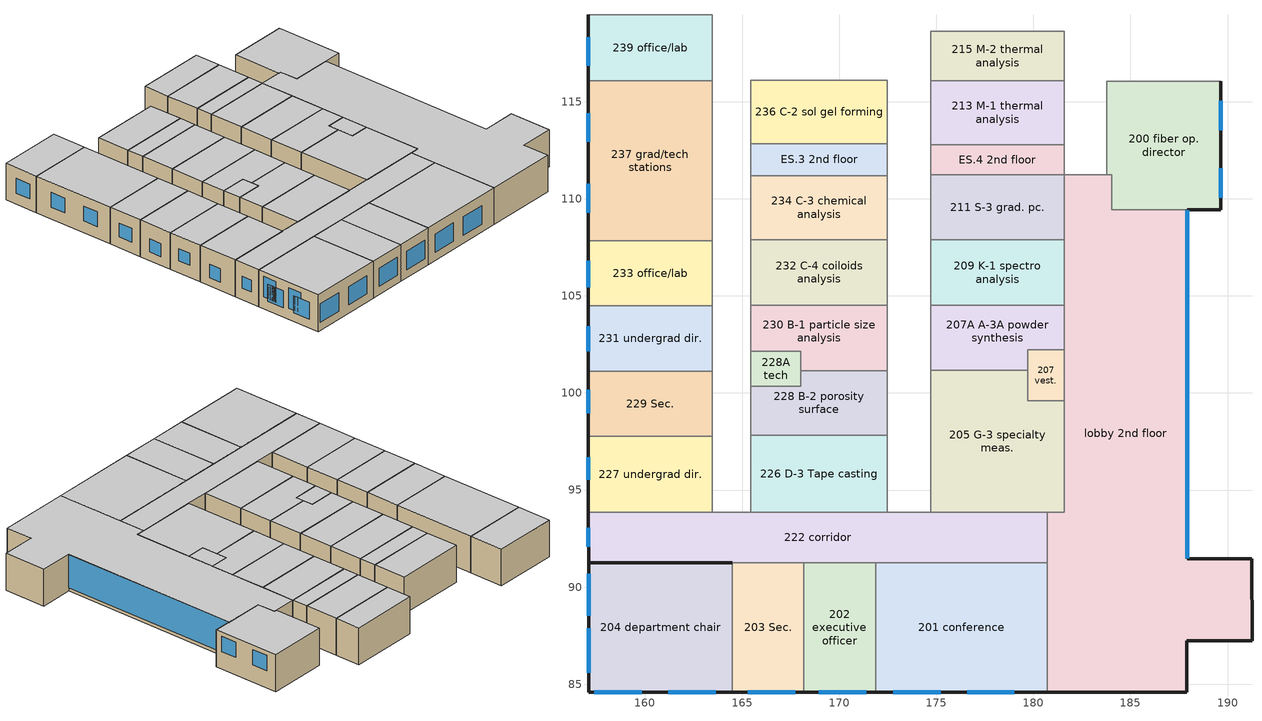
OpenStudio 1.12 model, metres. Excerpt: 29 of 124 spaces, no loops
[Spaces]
204 department chair
 floor inside: 164.5,91.25 164.5,84.59 157.1,84.59 157.09,91.25 z4.57
 wall outside: 164.5,91.25 157.09,91.25 157.1,84.59 164.5,84.59 / 157.09,91.25 157.1,84.59 z4.57:8.23
 wall to 222 corridor: 164.5,91.25 157.09,91.25 z4.57:8.23
 wall to 203 Sec.: 164.5,84.59 164.5,91.25 z4.57:8.23
 window: 157.4,84.59 159.84,84.59 / 161.2,84.59 163.64,84.59 z5.38:7.2; 157.09,90.69 157.09,89.33 z5.74:7.78; 157.1,87.89 157.1,86.53 z5.66:7.7; 157.09,90.23 157.1,88.52 z5.48:7.19; 157.1,87.3 157.1,85.58 z5.42:7.14
 ceiling inside: 164.5,84.59 164.5,91.25 157.09,91.25 157.1,84.59 z8.23
203 Sec.
 floor inside: 168.17,91.25 168.17,84.59 164.5,84.59 164.5,91.25 z4.57
 wall outside: 164.5,84.59 168.17,84.59 z4.57:8.23
 wall to 222 corridor: 168.17,91.25 164.5,91.25 z4.57:8.23
 wall to 202 executive officer: 168.17,84.59 168.17,91.25 z4.57:8.23
 window: 165.29,84.59 167.73,84.59 z5.38:7.2
 ceiling inside: 168.17,84.59 168.17,91.25 164.5,91.25 164.5,84.59 z8.23
202 executive officer
 floor inside: 171.87,91.25 171.87,84.59 168.17,84.59 168.17,91.25 z4.57
 wall outside: 168.17,84.59 171.87,84.59 z4.57:8.23
 wall to 222 corridor: 171.87,91.25 168.17,91.25 z4.57:8.23
 wall to 201 conference: 171.87,84.59 171.87,91.25 z4.57:8.23
 window: 168.95,84.59 171.39,84.59 z5.38:7.2
 ceiling inside: 171.87,84.59 171.87,91.25 168.17,91.25 168.17,84.59 z8.23
201 conference
 floor inside: 180.72,91.25 180.72,84.59 171.87,84.59 171.87,91.25 z4.57
 wall outside: 171.87,84.59 180.72,84.59 z4.57:8.23
 wall to 222 corridor: 180.72,91.25 171.87,91.25 z4.57:8.23
 wall to lobby 2nd floor: 180.72,84.59 180.72,91.25 z4.57:8.23
 window: 172.79,84.59 175.23,84.59 / 176.59,84.59 179.03,84.59 z5.38:7.2
 ceiling inside: 180.72,84.59 180.72,91.25 171.87,91.25 171.87,84.59 z8.23
lobby 2nd floor
 floor inside: 181.58,111.24 183.79,111.23 184.04,111.23 184.04,109.44 187.92,109.44 187.92,91.48 191.26,91.48 191.26,87.25 187.89,87.25 187.89,84.59 180.72,84.59 180.72,93.86 181.58,93.86 z4.57
 wall outside: 180.72,84.59 187.89,84.59 187.89,87.25 191.26,87.25 191.26,91.48 187.92,91.48 187.92,109.44 z4.57:8.23
 wall to 211 S-3 grad. pc.: 181.58,111.24 181.58,107.88 z4.57:8.23
 wall to 220 corridor: 183.79,111.23 181.58,111.24 z4.57:8.23
 wall to 200 fiber op. director: 187.92,109.44 184.04,109.44 184.04,111.23 183.79,111.23 z4.57:8.23
 wall to 222 corridor: 180.72,93.86 180.72,91.25 z4.57:8.23
 wall to 205 G-3 specialty meas.: 181.58,99.59 181.58,93.86 180.72,93.86 z4.57:8.23
 wall to 207 vest.: 181.58,102.22 181.58,99.59 z4.57:8.23
 wall to 207A A-3A powder synthesis: 181.58,104.51 181.58,102.22 z4.57:8.23
 wall to 209 K-1 spectro analysis: 181.58,107.88 181.58,104.51 z4.57:8.23
 window: 187.92,91.5 187.92,109.41 z4.9:8.2
 ceiling inside: 187.89,84.59 187.89,87.25 191.26,87.25 191.26,91.48 187.92,91.48 187.92,109.44 184.04,109.44 184.04,111.23 183.79,111.23 181.58,111.24 181.58,93.86 180.72,93.86 180.72,84.59 z8.23
222 corridor
 floor inside: 180.72,93.86 180.72,91.25 157.09,91.25 157.09,93.86 z4.57
 wall outside: 157.09,93.86 157.09,91.25 z4.57:8.23
 wall to 205 G-3 specialty meas.: 180.72,93.86 174.71,93.86 z4.57:8.23
 wall to 227 undergrad dir.: 163.47,93.86 157.09,93.86 z4.57:8.23
 wall to 220 corridor: 165.46,93.86 163.47,93.86 z4.57:8.23
 wall to 226 D-3 Tape casting: 172.48,93.86 165.46,93.86 z4.57:8.23
 wall to 248 service corridor: 174.71,93.86 172.48,93.86 z4.57:8.23
 window: 157.09,93.06 157.09,92.08 z5.73:6.9
 ceiling inside: 180.72,91.25 180.72,93.86 157.09,93.86 157.09,91.25 z8.23
227 undergrad dir.
 floor inside: 163.47,97.76 163.47,93.86 157.09,93.86 157.09,97.76 z4.57
 wall outside: 157.09,97.76 157.09,93.86 z4.57:8.23
 wall to 229 Sec.: 163.47,97.76 157.09,97.76 z4.57:8.23
 wall to 220 corridor: 163.47,93.86 163.47,97.76 z4.57:8.23
 window: 157.09,96.69 157.09,95.54 z5.38:6.73
 ceiling inside: 163.47,93.86 163.47,97.76 157.09,97.76 157.09,93.86 z8.23
226 D-3 Tape casting
 floor inside: 172.48,97.83 172.48,93.86 165.46,93.86 165.46,97.83 z4.57
 wall to 220 corridor: 165.46,97.83 165.46,93.86 z4.57:8.23
 wall to 228 B-2 porosity surface: 172.48,97.83 165.46,97.83 z4.57:8.23
 wall to 248 service corridor: 172.48,93.86 172.48,97.83 z4.57:8.23
 ceiling inside: 172.48,93.86 172.48,97.83 165.46,97.83 165.46,93.86 z8.23
205 G-3 specialty meas.
 floor inside: 179.7,101.17 179.7,99.59 181.58,99.59 181.58,93.86 174.71,93.86 174.71,101.17 z4.57
 wall to 248 service corridor: 174.71,101.17 174.71,93.86 z4.57:8.23
 wall to 207A A-3A powder synthesis: 179.7,101.17 174.71,101.17 z4.57:8.23
 wall to 207 vest.: 181.58,99.59 179.7,99.59 179.7,101.17 z4.57:8.23
 ceiling inside: 181.58,93.86 181.58,99.59 179.7,99.59 179.7,101.17 174.71,101.17 174.71,93.86 z8.23
229 Sec.
 floor inside: 163.47,101.12 163.47,97.76 157.09,97.76 157.08,101.12 z4.57
 wall outside: 157.08,101.12 157.09,97.76 z4.57:8.23
 wall to 220 corridor: 163.47,97.76 163.47,101.12 z4.57:8.23
 wall to 231 undergrad dir.: 163.47,101.12 157.08,101.12 z4.57:8.23
 window: 157.08,100.16 157.09,98.94 z5.76:6.98
 ceiling inside: 163.47,97.76 163.47,101.12 157.08,101.12 157.09,97.76 z8.23
228 B-2 porosity surface
 floor inside: 172.48,101.15 172.48,97.83 165.46,97.83 165.46,100.35 168.03,100.35 168.03,101.15 z4.57
 wall to 248 service corridor: 172.48,97.83 172.48,101.15 z4.57:8.23
 wall to 220 corridor: 165.46,100.35 165.46,97.83 z4.57:8.23
 wall to 228A tech: 168.03,101.15 168.03,100.35 165.46,100.35 z4.57:8.23
 wall to 230 B-1 particle size analysis: 172.48,101.15 168.03,101.15 z4.57:8.23
 ceiling inside: 172.48,97.83 172.48,101.15 168.03,101.15 168.03,100.35 165.46,100.35 165.46,97.83 z8.23
207 vest.
 floor inside: 181.58,102.22 181.58,99.59 179.7,99.59 179.7,102.22 z4.57
 wall to 207A A-3A powder synthesis: 181.58,102.22 179.7,102.22 179.7,101.17 z4.57:8.23
 ceiling inside: 181.58,99.59 181.58,102.22 179.7,102.22 179.7,99.59 z8.23
228A tech
 floor inside: 168.03,102.14 168.03,100.35 165.46,100.35 165.46,102.14 z4.57
 wall to 220 corridor: 165.46,102.14 165.46,100.35 z4.57:8.23
 wall to 230 B-1 particle size analysis: 168.03,101.15 168.03,102.14 165.46,102.14 z4.57:8.23
 ceiling inside: 168.03,100.35 168.03,102.14 165.46,102.14 165.46,100.35 z8.23
231 undergrad dir.
 floor inside: 163.47,104.48 163.47,101.12 157.08,101.12 157.08,104.48 z4.57
 wall outside: 157.08,104.48 157.08,101.12 z4.57:8.23
 wall to 220 corridor: 163.47,101.12 163.47,104.48 z4.57:8.23
 wall to 233 office/lab: 163.47,104.48 157.08,104.48 z4.57:8.23
 window: 157.08,103.43 157.08,102.16 z5.45:6.72
 ceiling inside: 163.47,101.12 163.47,104.48 157.08,104.48 157.08,101.12 z8.23
230 B-1 particle size analysis
 floor inside: 172.48,104.53 172.48,101.15 168.03,101.15 168.03,102.14 165.46,102.14 165.46,104.53 z4.57
 wall to 248 service corridor: 172.48,101.15 172.48,104.53 z4.57:8.23
 wall to 220 corridor: 165.46,104.53 165.46,102.14 z4.57:8.23
 wall to 232 C-4 coiloids analysis: 172.48,104.53 165.46,104.53 z4.57:8.23
 ceiling inside: 172.48,101.15 172.48,104.53 165.46,104.53 165.46,102.14 168.03,102.14 168.03,101.15 z8.23
207A A-3A powder synthesis
 floor inside: 181.58,104.51 181.58,102.22 179.7,102.22 179.7,101.17 174.71,101.17 174.71,104.51 z4.57
 wall to 248 service corridor: 174.71,104.51 174.71,101.17 z4.57:8.23
 wall to 209 K-1 spectro analysis: 181.58,104.51 174.71,104.51 z4.57:8.23
 ceiling inside: 179.7,101.17 179.7,102.22 181.58,102.22 181.58,104.51 174.71,104.51 174.71,101.17 z8.23
233 office/lab
 floor inside: 163.47,107.83 163.47,104.48 157.08,104.48 157.08,107.83 z4.57
 wall outside: 157.08,107.83 157.08,104.48 z4.57:8.23
 wall to 220 corridor: 163.47,104.48 163.47,107.83 z4.57:8.23
 wall to 237 grad/tech stations: 163.47,107.83 157.08,107.83 z4.57:8.23
 window: 157.08,106.81 157.08,105.43 z5.66:7.03
 ceiling inside: 163.47,104.48 163.47,107.83 157.08,107.83 157.08,104.48 z8.23
209 K-1 spectro analysis
 floor inside: 181.58,107.88 181.58,104.51 174.71,104.51 174.71,107.88 z4.57
 wall to 248 service corridor: 174.71,107.88 174.71,104.51 z4.57:8.23
 wall to 211 S-3 grad. pc.: 181.58,107.88 174.71,107.88 z4.57:8.23
 ceiling inside: 181.58,104.51 181.58,107.88 174.71,107.88 174.71,104.51 z8.23
232 C-4 coiloids analysis
 floor ground: 172.48,107.89 172.48,104.53 165.46,104.53 165.46,107.89 z4.57
 wall to 248 service corridor: 172.48,104.53 172.48,107.89 z4.57:8.23
 wall to 220 corridor: 165.46,107.89 165.46,104.53 z4.57:8.23
 wall to 234 C-3 chemical analysis: 172.48,107.89 165.46,107.89 z4.57:8.23
 ceiling inside: 172.48,104.53 172.48,107.89 165.46,107.89 165.46,104.53 z8.23
237 grad/tech stations
 floor inside: 163.47,116.07 163.47,107.83 157.08,107.83 157.07,116.07 z4.57
 wall outside: 157.07,116.07 157.08,107.83 z4.57:8.23
 wall to 220 corridor: 163.47,107.83 163.47,116.07 z4.57:8.23
 wall to 239 office/lab: 163.47,116.07 157.07,116.07 z4.57:8.23
 window: 157.07,110.77 157.08,109.28 z5.75:7.24; 157.07,114.42 157.07,112.93 z5.74:7.22
 ceiling inside: 163.47,107.83 163.47,116.07 157.07,116.07 157.08,107.83 z8.23
211 S-3 grad. pc.
 floor inside: 181.58,111.24 181.58,107.88 174.71,107.88 174.71,111.24 z4.57
 wall to 248 service corridor: 174.71,111.24 174.71,107.88 z4.57:8.23
 wall to ES.4 2nd floor: 181.58,111.24 174.71,111.24 z4.57:8.23
 ceiling inside: 181.58,107.88 181.58,111.24 174.71,111.24 174.71,107.88 z8.23
234 C-3 chemical analysis
 floor ground: 172.48,111.2 172.48,107.89 165.46,107.89 165.46,111.2 z4.57
 wall to 248 service corridor: 172.48,107.89 172.48,111.2 z4.57:8.23
 wall to 220 corridor: 165.46,111.2 165.46,107.89 z4.57:8.23
 wall to ES.3 2nd floor: 172.48,111.2 165.46,111.2 z4.57:8.23
 ceiling inside: 172.48,107.89 172.48,111.2 165.46,111.2 165.46,107.89 z8.23
200 fiber op. director
 floor inside: 189.65,116.05 189.65,109.44 184.04,109.44 184.04,111.23 183.79,111.23 183.79,116.05 z4.57
 wall outside: 187.92,109.44 189.65,109.44 189.65,116.05 z4.57:8.23
 wall to 220 corridor: 183.79,116.05 183.79,111.23 z4.57:8.23
 wall to 212 office/lab: 189.65,116.05 183.79,116.05 z4.57:8.23
 window: 189.65,110.04 189.65,111.57 / 189.65,113.52 189.65,115.05 z6.29:7.82
 ceiling inside: 184.04,109.44 189.65,109.44 189.65,116.05 183.79,116.05 183.79,111.23 184.04,111.23 z8.23
ES.3 2nd floor
 floor ground: 172.48,112.84 172.48,111.2 165.46,111.2 165.46,112.84 z4.57
 wall to 248 service corridor: 172.48,111.2 172.48,112.84 z4.57:8.23
 wall to 220 corridor: 165.46,112.84 165.46,111.2 z4.57:8.23
 wall to 236 C-2 sol gel forming: 172.48,112.84 165.46,112.84 z4.57:8.23
 ceiling inside: 172.48,111.2 172.48,112.84 165.46,112.84 165.46,111.2 z8.23
ES.4 2nd floor
 floor inside: 181.58,112.78 181.58,111.24 174.71,111.24 174.71,112.78 z4.57
 wall to 248 service corridor: 174.71,112.78 174.71,111.24 z4.57:8.23
 wall to 213 M-1 thermal analysis: 181.58,112.78 174.71,112.78 z4.57:8.23
 wall to 220 corridor: 181.58,111.24 181.58,112.78 z4.57:8.23
 ceiling inside: 181.58,111.24 181.58,112.78 174.71,112.78 174.71,111.24 z8.23
213 M-1 thermal analysis
 floor ground: 181.58,116.08 181.58,112.78 174.71,112.78 174.71,116.08 z4.57
 wall to 248 service corridor: 174.71,116.08 174.71,112.78 z4.57:8.23
 wall to 215 M-2 thermal analysis: 181.58,116.08 174.71,116.08 z4.57:8.23
 wall to 220 corridor: 181.58,112.78 181.58,116.08 z4.57:8.23
 ceiling inside: 181.58,112.78 181.58,116.08 174.71,116.08 174.71,112.78 z8.23
236 C-2 sol gel forming
 floor ground: 172.48,116.1 172.48,112.84 165.46,112.84 165.46,116.1 z4.57
 wall to 248 service corridor: 172.48,112.84 172.48,116.1 z4.57:8.23
 wall to 220 corridor: 165.46,116.1 165.46,112.84 z4.57:8.23
 wall to 238 C-2 Rheology: 172.48,116.1 165.46,116.1 z4.57:8.23
 ceiling inside: 172.48,112.84 172.48,116.1 165.46,116.1 165.46,112.84 z8.23
239 office/lab
 floor inside: 163.47,119.47 163.47,116.07 157.07,116.07 157.07,119.47 z4.57
 wall outside: 157.07,119.47 157.07,116.07 z4.57:8.23
 wall to 220 corridor: 163.47,116.07 163.47,119.47 z4.57:8.23
 wall to 241 grad/tech stations: 163.47,119.47 157.07,119.47 z4.57:8.23
 window: 157.07,118.33 157.07,116.84 z5.67:7.15
 ceiling inside: 163.47,116.07 163.47,119.47 157.07,119.47 157.07,116.07 z8.23
215 M-2 thermal analysis
 floor ground: 181.58,118.62 181.58,116.08 174.71,116.08 174.71,118.62 z4.57
 wall to 248 service corridor: 174.71,118.62 174.71,116.08 z4.57:8.23
 wall to 217A R-1 sputter: 181.58,118.62 174.71,118.62 z4.57:8.23
 wall to 220 corridor: 181.58,116.08 181.58,118.62 z4.57:8.23
 ceiling inside: 181.58,116.08 181.58,118.62 174.71,118.62 174.71,116.08 z8.23
[Building]
Building 1: Default Construction Set=DOE Ref 1980-2004 - CZ4c - Office; Default Schedule Set=DOE Ref 1980-2004 - Office - WholeBuilding - Md Office Schedule Set
[Site]
NEWARK: Latitude {deg}=40.7; Longitude {deg}=-74.17; Time Zone {hr}=-5; Elevation {m}=9
[ClimateZones]
Climate Zone Institution Name 1=ASHRAE; Climate Zone Document Name 1=ANSI/ASHRAE Standard 169; Climate Zone Document Year 1=2006; Climate Zone Value 1=4C; Climate Zone Institution Name 2=CEC; Climate Zone Document Name 2=California Climate Zone Descriptions; Climate Zone Document Year 2=1995; Climate Zone Value 2=4
[SizingPeriod:DesignDay] Barometric Pressure {Pa}=101217; Sky Clearness=0; Rain Indicator=0; Snow Indicator=0; Day of Month=21; Daylight Saving Time Indicator=0; Dry-Bulb Temperature Range Modifier Type=DefaultMultipliers
Name | Maximum Dry-Bulb Temperature {C} | Daily Dry-Bulb Temperature Range {deltaC} | Humidity Indicating Conditions at Maximum Dry-Bulb | Wind Speed {m/s} | Wind Direction {deg} | Month | Day Type | Humidity Indicating Type | Solar Model Indicator | ASHRAE Taub | ASHRAE Taud
NEWARK Ann Htg 99.6% Condns DB | -11.6 | 0 | -11.6 | 6.2 | 320 | 1 | WinterDesignDay | Wetbulb | ASHRAEClearSky
NEWARK Ann Hum_n 99.6% Condns DP=>MCDB | -9.8 | 0 | -20.9 | 6.2 | 320 | 1 | WinterDesignDay | Dewpoint | ASHRAEClearSky
NEWARK Ann Clg .4% Condns WB=>MDB | 31.5 | 8.9 | 25.4 | 5.8 | 250 | 7 | SummerDesignDay | Wetbulb | ASHRAETau | 0.528 | 1.831
NEWARK Ann Clg .4% Condns DB=>MWB | 34.5 | 8.9 | 23.8 | 5.8 | 250 | 7 | SummerDesignDay | Wetbulb | ASHRAETau | 0.528 | 1.831
[DefaultConstructionSet]
DOE Ref 1980-2004 - CZ4c - Office: Default Exterior Surface Constructions=Default Surface Constructions 22; Default Interior Surface Constructions=Default Surface Constructions 23; Default Ground Contact Surface Constructions=Default Surface Constructions 24; Default Exterior SubSurface Constructions=Default Sub Surface Constructions 15; Default Interior SubSurface Constructions=Default Sub Surface Constructions 16; Interior Partition Construction=Interior Partition
[DefaultSurfaceConstructions]
Name | Floor Construction | Wall Construction | Roof Ceiling Construction
Default Surface Constructions 22 | ExtSlabCarpet 4in ClimateZone 1-8 | CBECS 1980-2004 ExtWall Mass ClimateZone 4c-5a | CBECS 1980-2004 ExtRoof IEAD ClimateZone 4c
Default Surface Constructions 23 | Interior Floor | Interior Wall | Interior Ceiling
Default Surface Constructions 24 | ExtSlabCarpet 4in ClimateZone 1-8 | ExtSlabCarpet 4in ClimateZone 1-8 | ExtSlabCarpet 4in ClimateZone 1-8
[Construction]
ExtSlabCarpet 4in ClimateZone 1-8: MAT-CC05 4 HW CONCRETE, CP02 CARPET PAD
Interior Floor: F16 Acoustic tile, F05 Ceiling air space resistance, M11 100mm lightweight concrete
Interior Wall: G01a 19mm gypsum board, F04 Wall air space resistance, G01a 19mm gypsum board
Interior Ceiling: M11 100mm lightweight concrete, F05 Ceiling air space resistance, F16 Acoustic tile
Exterior Door: F08 Metal surface, I01 25mm insulation board
Interior Window: Clear 3mm
Interior Door; Interior Partition: G05 25mm wood
CBECS 1980-2004 ExtWall Mass ClimateZone 4c-5a: 1IN Stucco, 8IN CONCRETE HW RefBldg, Mass NonRes Wall Insulation-1.76, 1/2IN Gypsum
CBECS 1980-2004 ExtRoof IEAD ClimateZone 4c: Roof Membrane, IEAD NonRes Roof Insulation-2.75, Metal Decking
CBECS 1980-2004 ExtWindow ClimateZone 4c: Fixed Window 4.09/0.39/0.25
[Material] Thermal Absorptance=0.9
Name | Roughness | Thickness {m} | Conductivity {W/m-K} | Density {kg/m3} | Specific Heat {J/kg-K} | Solar Absorptance | Visible Absorptance
MAT-CC05 4 HW CONCRETE | Rough | 0.1016 | 1.311 | 2240 | 836.8 | 0.85 | 0.85
1IN Stucco | Smooth | 0.0253 | 0.6918 | 1858 | 837 | 0.92 | 0.92
1/2IN Gypsum | Smooth | 0.0127 | 0.16 | 784.9 | 830 | 0.4 | 0.4
Roof Membrane | VeryRough | 0.0095 | 0.16 | 1121.29 | 1460 | 0.7 | 0.7
Metal Decking | MediumSmooth | 0.0015 | 45.006 | 7680 | 418.4 | 0.6 | 0.6
F16 Acoustic tile | MediumSmooth | 0.0191 | 0.06 | 368 | 590 | 0.3 | 0.3
M11 100mm lightweight concrete | MediumRough | 0.1016 | 0.53 | 1280 | 840 | 0.5 | 0.5
G01a 19mm gypsum board | MediumSmooth | 0.019 | 0.16 | 800 | 1090 | 0.4 | 0.4
F08 Metal surface | Smooth | 0.0008 | 45.28 | 7824 | 500 | 0.7 | 0.7
I01 25mm insulation board | MediumRough | 0.0254 | 0.03 | 43 | 1210 | 0.6 | 0.6
G05 25mm wood | MediumSmooth | 0.0254 | 0.15 | 608 | 1630 | 0.5 | 0.5
8IN CONCRETE HW RefBldg | Rough | 0.2032 | 1.311 | 2240 | 836.8 | 0.7 | 0.7
Mass NonRes Wall Insulation-1.76 | MediumRough | 0.0656865 | 0.049 | 265 | 836.8 | 0.7 | 0.7
IEAD NonRes Roof Insulation-2.75 | MediumRough | 0.122523 | 0.049 | 265 | 836.8 | 0.7 | 0.7
[Material:NoMass]
CP02 CARPET PAD: Roughness=Smooth; Thermal Resistance {m2-K/W}=0.1; Thermal Absorptance=0.9; Solar Absorptance=0.8; Visible Absorptance=0.8
[Material:AirGap]
Name | Thermal Resistance {m2-K/W}
F05 Ceiling air space resistance | 0.18
F04 Wall air space resistance | 0.15
[DefaultSubSurfaceConstructions]
Name | Fixed Window Construction | Operable Window Construction | Door Construction | Tubular Daylight Dome Construction | Tubular Daylight Diffuser Construction
Default Sub Surface Constructions 15 | CBECS 1980-2004 ExtWindow ClimateZone 4c | CBECS 1980-2004 ExtWindow ClimateZone 4c | Exterior Door | Interior Window | Interior Window
Default Sub Surface Constructions 16 | Interior Window | Interior Window | Interior Door
[WindowMaterial:Glazing]
Clear 3mm: Optical Data Type=SpectralAverage; Thickness {m}=0.003; Solar Transmittance at Normal Incidence=0.837; Front Side Solar Reflectance at Normal Incidence=0.075; Back Side Solar Reflectance at Normal Incidence=0; Visible Transmittance at Normal Incidence=0.898; Front Side Visible Reflectance at Normal Incidence=0.081; Back Side Visible Reflectance at Normal Incidence=0; Infrared Transmittance at Normal Incidence=0; Front Side Infrared Hemispherical Emissivity=0.84; Back Side Infrared Hemispherical Emissivity=0.84; Conductivity {W/m-K}=0.9; Dirt Correction Factor for Solar and Visible Transmittance=1; Solar Diffusing=No
[WindowMaterial:Blind]
Window Material Blind 1: Slat Width {m}=0.025; Slat Separation {m}=0.01875; Front Side Slat Beam Solar Reflectance=0.5; Back Side Slat Beam Solar Reflectance=0.5; Front Side Slat Diffuse Solar Reflectance=0.5; Back Side Slat Diffuse Solar Reflectance=0.5; Slat Beam Visible Transmittance=0
[WindowMaterial:SimpleGlazingSystem]
Fixed Window 4.09/0.39/0.25: U-Factor {W/m2-K}=4.08816; Solar Heat Gain Coefficient=0.39; Visible Transmittance=0.25
[SpaceType] Standards Building Type=Office
Name | Default Schedule Set | Design Specification Outdoor Air Object | Standards Space Type
DOE Ref 1980-2004 - Office - ClosedOffice | DOE Ref 1980-2004 - Office - ClosedOffice Schedule Set | DOE Ref 1980-2004 - Office - ClosedOffice Ventilation | ClosedOffice
DOE Ref 1980-2004 - Office - Conference | DOE Ref 1980-2004 - Office - Conference Schedule Set | DOE Ref 1980-2004 - Office - Conference Ventilation | Conference
DOE Ref 1980-2004 - Office - Corridor | DOE Ref 1980-2004 - Office - Corridor Schedule Set | DOE Ref 1980-2004 - Office - Corridor Ventilation | Corridor
DOE Ref 1980-2004 - Office - IT_Room | DOE Ref 1980-2004 - Office - IT_Room Schedule Set | DOE Ref 1980-2004 - Office - IT_Room Ventilation | IT_Room
DOE Ref 1980-2004 - Office - Lobby | DOE Ref 1980-2004 - Office - Lobby Schedule Set | DOE Ref 1980-2004 - Office - Lobby Ventilation | Lobby
[DefaultScheduleSet] Lighting Schedule=Office Bldg Light
Name | Number of People Schedule | People Activity Level Schedule | Electric Equipment Schedule | Infiltration Schedule
DOE Ref 1980-2004 - Office - ClosedOffice Schedule Set; DOE Ref 1980-2004 - Office - Corridor Schedule Set | Office Work Occ | Office Activity | Office Bldg Equip | Office Infil Quarter On
DOE Ref 1980-2004 - Office - Conference Schedule Set; DOE Ref 1980-2004 - Office - IT_Room Schedule Set; DOE Ref 1980-2004 - Office - Lobby Schedule Set | Office Misc Occ | Office Activity | Office Bldg Equip | Office Infil Quarter On
DOE Ref 1980-2004 - Office - WholeBuilding - Md Office Schedule Set | Medium Office Bldg Occ | Medium Office Activity | Medium Office Bldg Equip | Medium Office Infil Quarter On
[Lights:Definition] Design Level Calculation Method=Watts/Area
Name | Watts per Space Floor Area {W/m2}
DOE Ref 1980-2004 - Office - ClosedOffice Lights Definition | 18.5893
DOE Ref 1980-2004 - Office - Conference Lights Definition | 19.8056
DOE Ref 1980-2004 - Office - Corridor Lights Definition | 8.44967
DOE Ref 1980-2004 - Office - IT_Room Lights Definition | 16.6841
DOE Ref 1980-2004 - Office - Lobby Lights Definition | 21.9584
[Lights]
Name | Lights Definition | Space or SpaceType
DOE Ref 1980-2004 - Office - ClosedOffice Lights | DOE Ref 1980-2004 - Office - ClosedOffice Lights Definition | DOE Ref 1980-2004 - Office - ClosedOffice
DOE Ref 1980-2004 - Office - Conference Lights | DOE Ref 1980-2004 - Office - Conference Lights Definition | DOE Ref 1980-2004 - Office - Conference
DOE Ref 1980-2004 - Office - Corridor Lights | DOE Ref 1980-2004 - Office - Corridor Lights Definition | DOE Ref 1980-2004 - Office - Corridor
DOE Ref 1980-2004 - Office - IT_Room Lights | DOE Ref 1980-2004 - Office - IT_Room Lights Definition | DOE Ref 1980-2004 - Office - IT_Room
DOE Ref 1980-2004 - Office - Lobby Lights | DOE Ref 1980-2004 - Office - Lobby Lights Definition | DOE Ref 1980-2004 - Office - Lobby
[DesignSpecification:OutdoorAir] Outdoor Air Method=Sum
Name | Outdoor Air Flow per Person {m3/s-person} | Outdoor Air Flow per Floor Area {m3/s-m2}
DOE Ref 1980-2004 - Office - ClosedOffice Ventilation; DOE Ref 1980-2004 - Office - Conference Ventilation | 0.00943895
DOE Ref 1980-2004 - Office - Corridor Ventilation; DOE Ref 1980-2004 - Office - IT_Room Ventilation |  | 0.000254
DOE Ref 1980-2004 - Office - Lobby Ventilation | 0.00707921
[People:Definition] Number of People Calculation Method=People/Area; Fraction Radiant=0.3
Name | People per Space Floor Area {person/m2}
DOE Ref 1980-2004 - Office - ClosedOffice People Definition | 0.0511286
DOE Ref 1980-2004 - Office - Conference People Definition | 0.538196
DOE Ref 1980-2004 - Office - Corridor People Definition | 0.0107639
DOE Ref 1980-2004 - Office - IT_Room People Definition | 0.0538196
DOE Ref 1980-2004 - Office - Lobby People Definition | 0.107639
[People]
Name | People Definition | Space or SpaceType
DOE Ref 1980-2004 - Office - ClosedOffice People | DOE Ref 1980-2004 - Office - ClosedOffice People Definition | DOE Ref 1980-2004 - Office - ClosedOffice
DOE Ref 1980-2004 - Office - Conference People | DOE Ref 1980-2004 - Office - Conference People Definition | DOE Ref 1980-2004 - Office - Conference
DOE Ref 1980-2004 - Office - Corridor People | DOE Ref 1980-2004 - Office - Corridor People Definition | DOE Ref 1980-2004 - Office - Corridor
DOE Ref 1980-2004 - Office - IT_Room People | DOE Ref 1980-2004 - Office - IT_Room People Definition | DOE Ref 1980-2004 - Office - IT_Room
DOE Ref 1980-2004 - Office - Lobby People | DOE Ref 1980-2004 - Office - Lobby People Definition | DOE Ref 1980-2004 - Office - Lobby
[SpaceInfiltration:DesignFlowRate] Design Flow Rate Calculation Method=Flow/ExteriorArea; Flow per Exterior Surface Area {m3/s-m2}=0.00113386
Name | Space or SpaceType
DOE Ref 1980-2004 - Office - ClosedOffice Infiltration | DOE Ref 1980-2004 - Office - ClosedOffice
DOE Ref 1980-2004 - Office - Conference Infiltration | DOE Ref 1980-2004 - Office - Conference
DOE Ref 1980-2004 - Office - Corridor Infiltration | DOE Ref 1980-2004 - Office - Corridor
DOE Ref 1980-2004 - Office - IT_Room Infiltration | DOE Ref 1980-2004 - Office - IT_Room
DOE Ref 1980-2004 - Office - Lobby Infiltration | DOE Ref 1980-2004 - Office - Lobby
[ElectricEquipment:Definition] Design Level Calculation Method=Watts/Area
Name | Watts per Space Floor Area {W/m2}
DOE Ref 1980-2004 - Office - ClosedOffice Electric Equipment Definition | 9.3646
DOE Ref 1980-2004 - Office - Conference Electric Equipment Definition | 10.7639
DOE Ref 1980-2004 - Office - Corridor Electric Equipment Definition | 3.12153
DOE Ref 1980-2004 - Office - IT_Room Electric Equipment Definition | 21.5278
DOE Ref 1980-2004 - Office - Lobby Electric Equipment Definition | 2.90626
[ElectricEquipment]
Name | Electric Equipment Definition | Space or SpaceType
DOE Ref 1980-2004 - Office - ClosedOffice Electric Equipment | DOE Ref 1980-2004 - Office - ClosedOffice Electric Equipment Definition | DOE Ref 1980-2004 - Office - ClosedOffice
DOE Ref 1980-2004 - Office - Conference Electric Equipment | DOE Ref 1980-2004 - Office - Conference Electric Equipment Definition | DOE Ref 1980-2004 - Office - Conference
DOE Ref 1980-2004 - Office - Corridor Electric Equipment | DOE Ref 1980-2004 - Office - Corridor Electric Equipment Definition | DOE Ref 1980-2004 - Office - Corridor
DOE Ref 1980-2004 - Office - IT_Room Electric Equipment | DOE Ref 1980-2004 - Office - IT_Room Electric Equipment Definition | DOE Ref 1980-2004 - Office - IT_Room
DOE Ref 1980-2004 - Office - Lobby Electric Equipment | DOE Ref 1980-2004 - Office - Lobby Electric Equipment Definition | DOE Ref 1980-2004 - Office - Lobby
[ThermostatSetpoint:DualSetpoint] Heating Setpoint Temperature Schedule=Large Office HtgSetp; Cooling Setpoint Temperature Schedule=Large Office ClgSetp
Thermostat Setpoint Dual Setpoint 6; Thermostat Setpoint Dual Setpoint 19; Thermostat Setpoint Dual Setpoint 22; Thermostat Setpoint Dual Setpoint 23; Thermostat Setpoint Dual Setpoint 29; Thermostat Setpoint Dual Setpoint 30; Thermostat Setpoint Dual Setpoint 34; Thermostat Setpoint Dual Setpoint 38; Thermostat Setpoint Dual Setpoint 39; Thermostat Setpoint Dual Setpoint 43; Thermostat Setpoint Dual Setpoint 47; Thermostat Setpoint Dual Setpoint 57; Thermostat Setpoint Dual Setpoint 60; Thermostat Setpoint Dual Setpoint 61; Thermostat Setpoint Dual Setpoint 64; Thermostat Setpoint Dual Setpoint 66; Thermostat Setpoint Dual Setpoint 69; Thermostat Setpoint Dual Setpoint 80; Thermostat Setpoint Dual Setpoint 83; Thermostat Setpoint Dual Setpoint 87; Thermostat Setpoint Dual Setpoint 89; Thermostat Setpoint Dual Setpoint 90; Thermostat Setpoint Dual Setpoint 91; Thermostat Setpoint Dual Setpoint 98; Thermostat Setpoint Dual Setpoint 107; Thermostat Setpoint Dual Setpoint 110; Thermostat Setpoint Dual Setpoint 118; Thermostat Setpoint Dual Setpoint 119; Thermostat Setpoint Dual Setpoint 121
[ShadingControl]
Shading Control 1: Shading Type=InteriorBlind; Shading Device Material=Window Material Blind 1
[BuildingStory] Nominal Z Coordinate {m}=0
Name | Nominal Floor to Floor Height {m}
Building Story 1 | 0.9144
Building Story 3 | 3.6576
[Space] Building Story=Building Story 3
Name | Space Type | Default Construction Set | Default Schedule Set | Thermal Zone
204 department chair | DOE Ref 1980-2004 - Office - ClosedOffice | DOE Ref 1980-2004 - CZ4c - Office | DOE Ref 1980-2004 - Office - ClosedOffice Schedule Set | Thermal Zone: 204 department chair
203 Sec. | DOE Ref 1980-2004 - Office - ClosedOffice | DOE Ref 1980-2004 - CZ4c - Office | DOE Ref 1980-2004 - Office - ClosedOffice Schedule Set | Thermal Zone: 203 Sec.
202 executive officer | DOE Ref 1980-2004 - Office - ClosedOffice | DOE Ref 1980-2004 - CZ4c - Office | DOE Ref 1980-2004 - Office - ClosedOffice Schedule Set | Thermal Zone: 202 executive officer
201 conference | DOE Ref 1980-2004 - Office - Conference | DOE Ref 1980-2004 - CZ4c - Office | DOE Ref 1980-2004 - Office - Conference Schedule Set | Thermal Zone: 201 conference
lobby 2nd floor | DOE Ref 1980-2004 - Office - Lobby | DOE Ref 1980-2004 - CZ4c - Office | DOE Ref 1980-2004 - Office - Lobby Schedule Set | Thermal Zone: lobby 2nd floor
222 corridor | DOE Ref 1980-2004 - Office - Corridor | DOE Ref 1980-2004 - CZ4c - Office | DOE Ref 1980-2004 - Office - Corridor Schedule Set | Thermal Zone: 222 corridor
227 undergrad dir. | DOE Ref 1980-2004 - Office - ClosedOffice | DOE Ref 1980-2004 - CZ4c - Office | DOE Ref 1980-2004 - Office - ClosedOffice Schedule Set | Thermal Zone: 227 undergrad dir.
226 D-3 Tape casting | DOE Ref 1980-2004 - Office - ClosedOffice | DOE Ref 1980-2004 - CZ4c - Office | DOE Ref 1980-2004 - Office - ClosedOffice Schedule Set | Thermal Zone: 226 D-3 Tape casting
205 G-3 specialty meas. | DOE Ref 1980-2004 - Office - ClosedOffice | DOE Ref 1980-2004 - CZ4c - Office | DOE Ref 1980-2004 - Office - ClosedOffice Schedule Set | Thermal Zone: 205 G-3 specialty meas.
229 Sec. | DOE Ref 1980-2004 - Office - ClosedOffice | DOE Ref 1980-2004 - CZ4c - Office | DOE Ref 1980-2004 - Office - ClosedOffice Schedule Set | Thermal Zone: 229 Sec.
228 B-2 porosity surface | DOE Ref 1980-2004 - Office - ClosedOffice | DOE Ref 1980-2004 - CZ4c - Office | DOE Ref 1980-2004 - Office - ClosedOffice Schedule Set | Thermal Zone: 228 B-2 porosity surface
207 vest. |  |  |  | Thermal Zone: 207 vest.
228A tech | DOE Ref 1980-2004 - Office - IT_Room | DOE Ref 1980-2004 - CZ4c - Office | DOE Ref 1980-2004 - Office - IT_Room Schedule Set | Thermal Zone: 228A tech
231 undergrad dir. | DOE Ref 1980-2004 - Office - ClosedOffice | DOE Ref 1980-2004 - CZ4c - Office | DOE Ref 1980-2004 - Office - ClosedOffice Schedule Set | Thermal Zone: 231 undergrad dir.
230 B-1 particle size analysis | DOE Ref 1980-2004 - Office - ClosedOffice | DOE Ref 1980-2004 - CZ4c - Office | DOE Ref 1980-2004 - Office - ClosedOffice Schedule Set | Thermal Zone: 230 B-1 particle size analysis
207A A-3A powder synthesis | DOE Ref 1980-2004 - Office - ClosedOffice | DOE Ref 1980-2004 - CZ4c - Office | DOE Ref 1980-2004 - Office - ClosedOffice Schedule Set | Thermal Zone: 207A A-3A powder synthesis
233 office/lab | DOE Ref 1980-2004 - Office - ClosedOffice | DOE Ref 1980-2004 - CZ4c - Office | DOE Ref 1980-2004 - Office - ClosedOffice Schedule Set | Thermal Zone: 233 office/lab
209 K-1 spectro analysis | DOE Ref 1980-2004 - Office - ClosedOffice | DOE Ref 1980-2004 - CZ4c - Office | DOE Ref 1980-2004 - Office - ClosedOffice Schedule Set | Thermal Zone: 209 K-1 spectro analysis
232 C-4 coiloids analysis | DOE Ref 1980-2004 - Office - ClosedOffice | DOE Ref 1980-2004 - CZ4c - Office | DOE Ref 1980-2004 - Office - ClosedOffice Schedule Set | Thermal Zone: 232 C-4 coiloids analysis
237 grad/tech stations | DOE Ref 1980-2004 - Office - ClosedOffice | DOE Ref 1980-2004 - CZ4c - Office | DOE Ref 1980-2004 - Office - ClosedOffice Schedule Set | Thermal Zone: 237 grad/tech stations
211 S-3 grad. pc. | DOE Ref 1980-2004 - Office - ClosedOffice | DOE Ref 1980-2004 - CZ4c - Office | DOE Ref 1980-2004 - Office - ClosedOffice Schedule Set | Thermal Zone: 211 S-3 grad. pc.
234 C-3 chemical analysis | DOE Ref 1980-2004 - Office - ClosedOffice | DOE Ref 1980-2004 - CZ4c - Office | DOE Ref 1980-2004 - Office - ClosedOffice Schedule Set | Thermal Zone: 234 C-3 chemical analysis
200 fiber op. director | DOE Ref 1980-2004 - Office - ClosedOffice | DOE Ref 1980-2004 - CZ4c - Office | DOE Ref 1980-2004 - Office - ClosedOffice Schedule Set | Thermal Zone: 200 fiber op. director
ES.3 2nd floor |  |  |  | Thermal Zone: ES.3 2nd floor
ES.4 2nd floor |  |  |  | Thermal Zone: ES.4 2nd floor
213 M-1 thermal analysis | DOE Ref 1980-2004 - Office - ClosedOffice | DOE Ref 1980-2004 - CZ4c - Office | DOE Ref 1980-2004 - Office - ClosedOffice Schedule Set | Thermal Zone: 213 M-1 thermal analysis
236 C-2 sol gel forming | DOE Ref 1980-2004 - Office - ClosedOffice | DOE Ref 1980-2004 - CZ4c - Office | DOE Ref 1980-2004 - Office - ClosedOffice Schedule Set | Thermal Zone: 236 C-2 sol gel forming
239 office/lab | DOE Ref 1980-2004 - Office - ClosedOffice | DOE Ref 1980-2004 - CZ4c - Office | DOE Ref 1980-2004 - Office - ClosedOffice Schedule Set | Thermal Zone: 239 office/lab
215 M-2 thermal analysis | DOE Ref 1980-2004 - Office - ClosedOffice | DOE Ref 1980-2004 - CZ4c - Office | DOE Ref 1980-2004 - Office - ClosedOffice Schedule Set | Thermal Zone: 215 M-2 thermal analysis
[ThermalZone] Use Ideal Air Loads=No
Name | Thermostat
Thermal Zone: 211 S-3 grad. pc. | Thermostat Setpoint Dual Setpoint 47
Thermal Zone: 207 vest. | Thermostat Setpoint Dual Setpoint 39
Thermal Zone: 213 M-1 thermal analysis | Thermostat Setpoint Dual Setpoint 38
Thermal Zone: 204 department chair | Thermostat Setpoint Dual Setpoint 43
Thermal Zone: 203 Sec. | Thermostat Setpoint Dual Setpoint 34
Thermal Zone: 231 undergrad dir. | Thermostat Setpoint Dual Setpoint 61
Thermal Zone: 222 corridor | Thermostat Setpoint Dual Setpoint 80
Thermal Zone: 239 office/lab | Thermostat Setpoint Dual Setpoint 66
Thermal Zone: ES.3 2nd floor | Thermostat Setpoint Dual Setpoint 64
Thermal Zone: 230 B-1 particle size analysis | Thermostat Setpoint Dual Setpoint 60
Thermal Zone: 237 grad/tech stations | Thermostat Setpoint Dual Setpoint 57
Thermal Zone: 234 C-3 chemical analysis | Thermostat Setpoint Dual Setpoint 69
Thermal Zone: 228 B-2 porosity surface | Thermostat Setpoint Dual Setpoint 87
Thermal Zone: 209 K-1 spectro analysis | Thermostat Setpoint Dual Setpoint 90
Thermal Zone: 229 Sec. | Thermostat Setpoint Dual Setpoint 89
Thermal Zone: ES.4 2nd floor | Thermostat Setpoint Dual Setpoint 91
Thermal Zone: 207A A-3A powder synthesis | Thermostat Setpoint Dual Setpoint 98
Thermal Zone: 228A tech | Thermostat Setpoint Dual Setpoint 83
Thermal Zone: 226 D-3 Tape casting | Thermostat Setpoint Dual Setpoint 6
Thermal Zone: 227 undergrad dir. | Thermostat Setpoint Dual Setpoint 29
Thermal Zone: 236 C-2 sol gel forming | Thermostat Setpoint Dual Setpoint 19
Thermal Zone: lobby 2nd floor | Thermostat Setpoint Dual Setpoint 30
Thermal Zone: 202 executive officer | Thermostat Setpoint Dual Setpoint 22
Thermal Zone: 232 C-4 coiloids analysis | Thermostat Setpoint Dual Setpoint 23
Thermal Zone: 233 office/lab | Thermostat Setpoint Dual Setpoint 119
Thermal Zone: 215 M-2 thermal analysis | Thermostat Setpoint Dual Setpoint 121
Thermal Zone: 205 G-3 specialty meas. | Thermostat Setpoint Dual Setpoint 118
Thermal Zone: 200 fiber op. director | Thermostat Setpoint Dual Setpoint 107
Thermal Zone: 201 conference | Thermostat Setpoint Dual Setpoint 110
[Schedule:Ruleset]
Name | Default Day Schedule | Summer Design Day Schedule | Winter Design Day Schedule
Office Bldg Light | Office Bldg Light Default Schedule | Office Bldg Light Summer Design Day | Office Bldg Light Winter Design Day
Office Misc Occ | Office Bldg Occ Default Schedule 1 | Office Bldg Occ Summer Design Day 1 | Office Bldg Occ Winter Design Day 1
Office Activity | Office Activity Default Schedule | Office Activity Summer Design Day | Office Activity Winter Design Day
Office Infil Quarter On | Office Infil Quarter On Default Schedule | Office Infil Quarter On Summer Design Day | Office Infil Quarter On Winter Design Day
Office Bldg Equip | Office Bldg Equip Default Schedule | Office Bldg Equip Summer Design Day | Office Bldg Equip Winter Design Day
Office Work Occ | Office Bldg Occ Default Schedule | Office Bldg Occ Summer Design Day | Office Bldg Occ Winter Design Day
Large Office HtgSetp | Large Office HtgSetp Default Schedule | Large Office HtgSetp Summer Design Day | Large Office HtgSetp Winter Design Day
Large Office ClgSetp | Large Office ClgSetp Default Schedule | Large Office ClgSetp Summer Design Day | Large Office ClgSetp Winter Design Day
Medium Office Bldg Occ | Medium Office Bldg Occ Default Schedule | Medium Office Bldg Occ Summer Design Day | Medium Office Bldg Occ Winter Design Day
Medium Office Activity | Medium Office Activity Default Schedule | Medium Office Activity Summer Design Day | Medium Office Activity Winter Design Day
Medium Office Infil Quarter On | Medium Office Infil Quarter On Default Schedule | Medium Office Infil Quarter On Summer Design Day | Medium Office Infil Quarter On Winter Design Day
Medium Office Bldg Equip | Medium Office Bldg Equip Default Schedule | Medium Office Bldg Equip Summer Design Day | Medium Office Bldg Equip Winter Design Day
[Schedule:Day]
Office Bldg Light Default Schedule: 5, 0, 0.05, 7, 0, 0.1, 8, 0, 0.3, 17, 0, 0.9, 18, 0, 0.7, 20, 0, 0.5, 22, 0, 0.3, 23, 0, 0.1, 24, 0, 0.05
Office Bldg Light Summer Design Day; Office Infil Quarter On Rule 1 Day Schedule; Office Bldg Equip Summer Design Day; Medium Office Infil Quarter On Rule 1 Day Schedule; Medium Office Bldg Equip Summer Design Day: 24, 0, 1
Office Bldg Light Winter Design Day; Office Bldg Occ Winter Design Day 1; Office Bldg Occ Rule 1 Day Schedule 1; Office Bldg Equip Winter Design Day; Office Bldg Occ Winter Design Day; Office Bldg Occ Rule 1 Day Schedule; Medium Office Bldg Occ Winter Design Day; Medium Office Bldg Occ Rule 1 Day Schedule; Medium Office Bldg Equip Winter Design Day: 24, 0, 0
Office Bldg Light Rule 1 Day Schedule: 24, 0, 0.05
Office Bldg Light Rule 2 Day Schedule: 6, 0, 0.05, 8, 0, 0.1, 14, 0, 0.5, 17, 0, 0.15, 24, 0, 0.05
Office Bldg Occ Default Schedule 1: 6, 0, 0, 7, 0, 0.1, 8, 0, 0.2, 20, 0, 0.4, 22, 0, 0.1, 24, 0, 0.05
Office Bldg Occ Summer Design Day 1; Office Bldg Occ Summer Design Day; Medium Office Bldg Occ Summer Design Day: 6, 0, 0, 22, 0, 1, 24, 0, 0.05
Office Bldg Occ Rule 2 Day Schedule 1: 6, 0, 0, 8, 0, 0.1, 14, 0, 0.25, 17, 0, 0.1, 24, 0, 0
Office Activity Default Schedule; Office Activity Summer Design Day; Office Activity Winter Design Day: 24, 0, 132
Office Infil Quarter On Default Schedule; Office Infil Quarter On Summer Design Day; Medium Office Infil Quarter On Default Schedule; Medium Office Infil Quarter On Summer Design Day: 6, 0, 1, 22, 0, 0.25, 24, 0, 1
Office Infil Quarter On Winter Design Day; Office Infil Quarter On Rule 2 Day Schedule; Medium Office Infil Quarter On Winter Design Day; Medium Office Infil Quarter On Rule 2 Day Schedule: 6, 0, 1, 18, 0, 0.25, 24, 0, 1
Office Bldg Equip Default Schedule; Medium Office Bldg Equip Default Schedule: 8, 0, 0.4, 12, 0, 0.9, 13, 0, 0.8, 17, 0, 0.9, 18, 0, 0.8, 20, 0, 0.6, 22, 0, 0.5, 24, 0, 0.4
Office Bldg Equip Rule 1 Day Schedule; Medium Office Bldg Equip Rule 1 Day Schedule: 24, 0, 0.3
Office Bldg Equip Rule 2 Day Schedule; Medium Office Bldg Equip Rule 2 Day Schedule: 6, 0, 0.3, 8, 0, 0.4, 14, 0, 0.5, 17, 0, 0.35, 24, 0, 0.3
Office Bldg Occ Default Schedule: 6, 0, 0, 7, 0, 0.1, 8, 0, 0.2, 12, 0, 0.85, 13, 0, 0.5, 17, 0, 0.85, 18, 0, 0.7, 20, 0, 0.4, 22, 0, 0.1, 24, 0, 0.05
Office Bldg Occ Rule 2 Day Schedule: 6, 0, 0, 8, 0, 0.1, 14, 0, 0.4, 17, 0, 0.1, 24, 0, 0
Large Office HtgSetp Default Schedule: 6, 0, 15.6, 22, 0, 21, 24, 0, 15.6
Large Office HtgSetp Summer Design Day; Large Office HtgSetp Rule 1 Day Schedule: 24, 0, 15.6
Large Office HtgSetp Winter Design Day: 24, 0, 21
Large Office HtgSetp Rule 2 Day Schedule: 6, 0, 15.6, 18, 0, 21, 24, 0, 15.6
Large Office ClgSetp Default Schedule; Large Office ClgSetp Summer Design Day: 6, 0, 26.7, 22, 0, 24, 24, 0, 26.7
Large Office ClgSetp Winter Design Day; Large Office ClgSetp Rule 1 Day Schedule: 24, 0, 26.7
Large Office ClgSetp Rule 2 Day Schedule: 6, 0, 26.7, 18, 0, 24, 24, 0, 26.7
Medium Office Bldg Occ Default Schedule: 6, 0, 0, 7, 0, 0.1, 8, 0, 0.2, 12, 0, 0.95, 13, 0, 0.5, 17, 0, 0.95, 18, 0, 0.7, 20, 0, 0.4, 22, 0, 0.1, 24, 0, 0.05
Medium Office Bldg Occ Rule 2 Day Schedule: 6, 0, 0, 8, 0, 0.1, 14, 0, 0.5, 17, 0, 0.1, 24, 0, 0
Medium Office Activity Default Schedule; Medium Office Activity Summer Design Day; Medium Office Activity Winter Design Day: 24, 0, 120
[Schedule:Rule] Apply Monday=No; Apply Tuesday=No; Apply Wednesday=No; Apply Thursday=No; Apply Friday=No; Date Specification Type=DateRange; Start Month=1; Start Day=1; End Month=12; End Day=31
Name | Schedule Ruleset | Rule Order | Day Schedule | Apply Sunday | Apply Saturday
Office Bldg Light Rule 1 | Office Bldg Light | 0 | Office Bldg Light Rule 1 Day Schedule | Yes | No
Office Bldg Light Rule 2 | Office Bldg Light | 1 | Office Bldg Light Rule 2 Day Schedule | No | Yes
Office Misc Occ Rule 1 | Office Misc Occ | 0 | Office Bldg Occ Rule 1 Day Schedule 1 | Yes | No
Office Misc Occ Rule 2 | Office Misc Occ | 1 | Office Bldg Occ Rule 2 Day Schedule 1 | No | Yes
Office Infil Quarter On Rule 1 | Office Infil Quarter On | 0 | Office Infil Quarter On Rule 1 Day Schedule | Yes | No
Office Infil Quarter On Rule 2 | Office Infil Quarter On | 1 | Office Infil Quarter On Rule 2 Day Schedule | No | Yes
Office Bldg Equip Rule 1 | Office Bldg Equip | 0 | Office Bldg Equip Rule 1 Day Schedule | Yes | No
Office Bldg Equip Rule 2 | Office Bldg Equip | 1 | Office Bldg Equip Rule 2 Day Schedule | No | Yes
Office Work Occ Rule 1 | Office Work Occ | 0 | Office Bldg Occ Rule 1 Day Schedule | Yes | No
Office Work Occ Rule 2 | Office Work Occ | 1 | Office Bldg Occ Rule 2 Day Schedule | No | Yes
Large Office HtgSetp Rule 1 | Large Office HtgSetp | 0 | Large Office HtgSetp Rule 1 Day Schedule | Yes | No
Large Office HtgSetp Rule 2 | Large Office HtgSetp | 1 | Large Office HtgSetp Rule 2 Day Schedule | No | Yes
Large Office ClgSetp Rule 1 | Large Office ClgSetp | 0 | Large Office ClgSetp Rule 1 Day Schedule | Yes | No
Large Office ClgSetp Rule 2 | Large Office ClgSetp | 1 | Large Office ClgSetp Rule 2 Day Schedule | No | Yes
Medium Office Bldg Occ Rule 1 | Medium Office Bldg Occ | 0 | Medium Office Bldg Occ Rule 1 Day Schedule | Yes | No
Medium Office Bldg Occ Rule 2 | Medium Office Bldg Occ | 1 | Medium Office Bldg Occ Rule 2 Day Schedule | No | Yes
Medium Office Infil Quarter On Rule 1 | Medium Office Infil Quarter On | 0 | Medium Office Infil Quarter On Rule 1 Day Schedule | Yes | No
Medium Office Infil Quarter On Rule 2 | Medium Office Infil Quarter On | 1 | Medium Office Infil Quarter On Rule 2 Day Schedule | No | Yes
Medium Office Bldg Equip Rule 1 | Medium Office Bldg Equip | 0 | Medium Office Bldg Equip Rule 1 Day Schedule | Yes | No
Medium Office Bldg Equip Rule 2 | Medium Office Bldg Equip | 1 | Medium Office Bldg Equip Rule 2 Day Schedule | No | Yes
